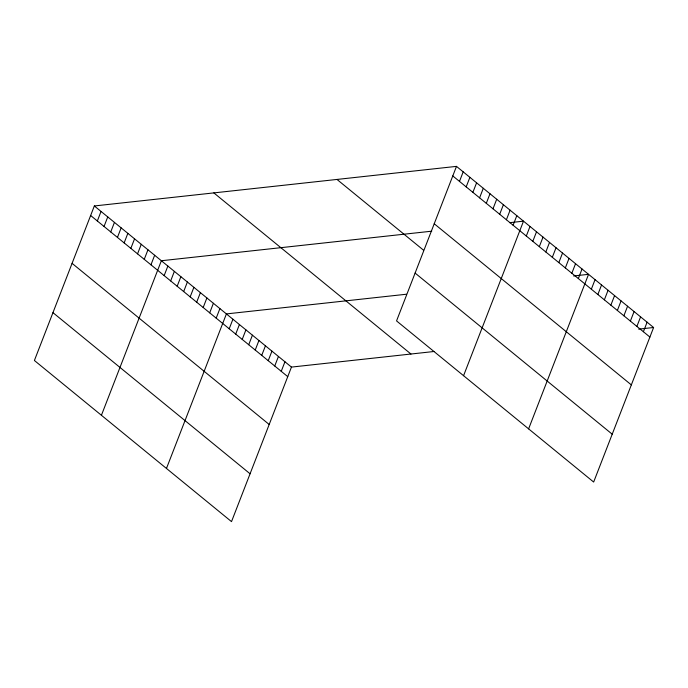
<?xml version="1.0" encoding="UTF-8"?>
<svg xmlns="http://www.w3.org/2000/svg" width="688" height="688" viewBox="0 0 688 688"><rect width="100%" height="100%" fill="white"/><g stroke="black" fill="none" stroke-linecap="round" stroke-linejoin="round"><path stroke-width="1.03" d="M456.488 166.376L396.546 320.909L593.658 482.039L653.6 327.505L456.488 166.376L94.342 205.961L34.4 360.495L231.512 521.624L291.454 367.091L434.051 351.499M97.343 220.986L101.041 211.44M104.043 226.464L107.749 216.918M110.742 231.942L114.449 222.396M117.45 237.42L121.148 227.874M124.15 242.898L127.848 233.352M130.849 248.377L134.556 238.831M137.548 253.855L141.255 244.309M144.256 259.333L147.954 249.787M150.956 264.811L154.654 255.265M101.42 415.285L161.362 260.743L431.737 231.185M164.165 275.604L167.863 266.058M170.667 280.928L174.365 271.382M177.169 286.242L180.875 276.696M183.679 291.557L187.377 282.011M190.18 296.872L193.887 287.326M196.682 302.195L200.389 292.649M203.192 307.51L206.89 297.964M209.694 312.825L213.4 303.279M216.195 318.148L219.902 308.602M166.462 468.459L226.404 313.917L406.522 294.223M229.207 328.778L232.914 319.232M235.717 334.093L239.415 324.547M242.219 339.416L245.917 329.87M248.721 344.731L252.427 335.185M255.231 350.046L258.929 340.5M261.732 355.369L265.439 345.823M268.234 360.684L271.941 351.138M274.744 365.999L278.442 356.453M281.246 371.314L284.952 361.768M459.489 181.4L463.187 171.854M466.189 186.878L469.895 177.332M472.888 192.356L476.595 182.81M479.596 197.834L483.294 188.288M486.296 203.313L489.994 193.767M492.995 208.791L496.702 199.245M499.694 214.269L503.401 204.723M506.402 219.747L510.1 210.201M513.102 225.225L516.808 215.679M463.566 375.7L523.508 221.158L509.636 222.671M526.311 236.018L530.009 226.472M532.813 241.333L536.52 231.787M539.315 246.657L543.021 237.111M545.825 251.971L549.523 242.425M552.326 257.286L556.033 247.74M558.828 262.61L562.535 253.064M565.338 267.924L569.036 258.378M571.84 273.239L575.546 263.693M578.341 278.554L582.048 269.008M528.608 428.865L588.55 274.331L573.611 275.965M591.353 289.192L595.06 279.646M597.863 294.507L601.561 284.961M604.365 299.83L608.063 290.284M610.867 305.145L614.573 295.599M617.377 310.46L621.075 300.914M623.878 315.775L627.585 306.229M630.38 321.098L634.087 311.552M636.89 326.413L640.588 316.867M643.392 331.728L647.098 322.182M638.662 329.131L653.6 327.505M452.781 175.922L649.893 337.051M434.223 223.763L631.335 384.893M336.982 179.439L423.516 250.174M415.105 273.067L612.217 434.197M213.848 192.898L410.96 354.028M94.342 205.961L291.454 367.091M90.635 215.507L287.747 376.637M72.077 263.349L269.189 424.479M52.959 312.653L250.071 473.783"/></g></svg>
